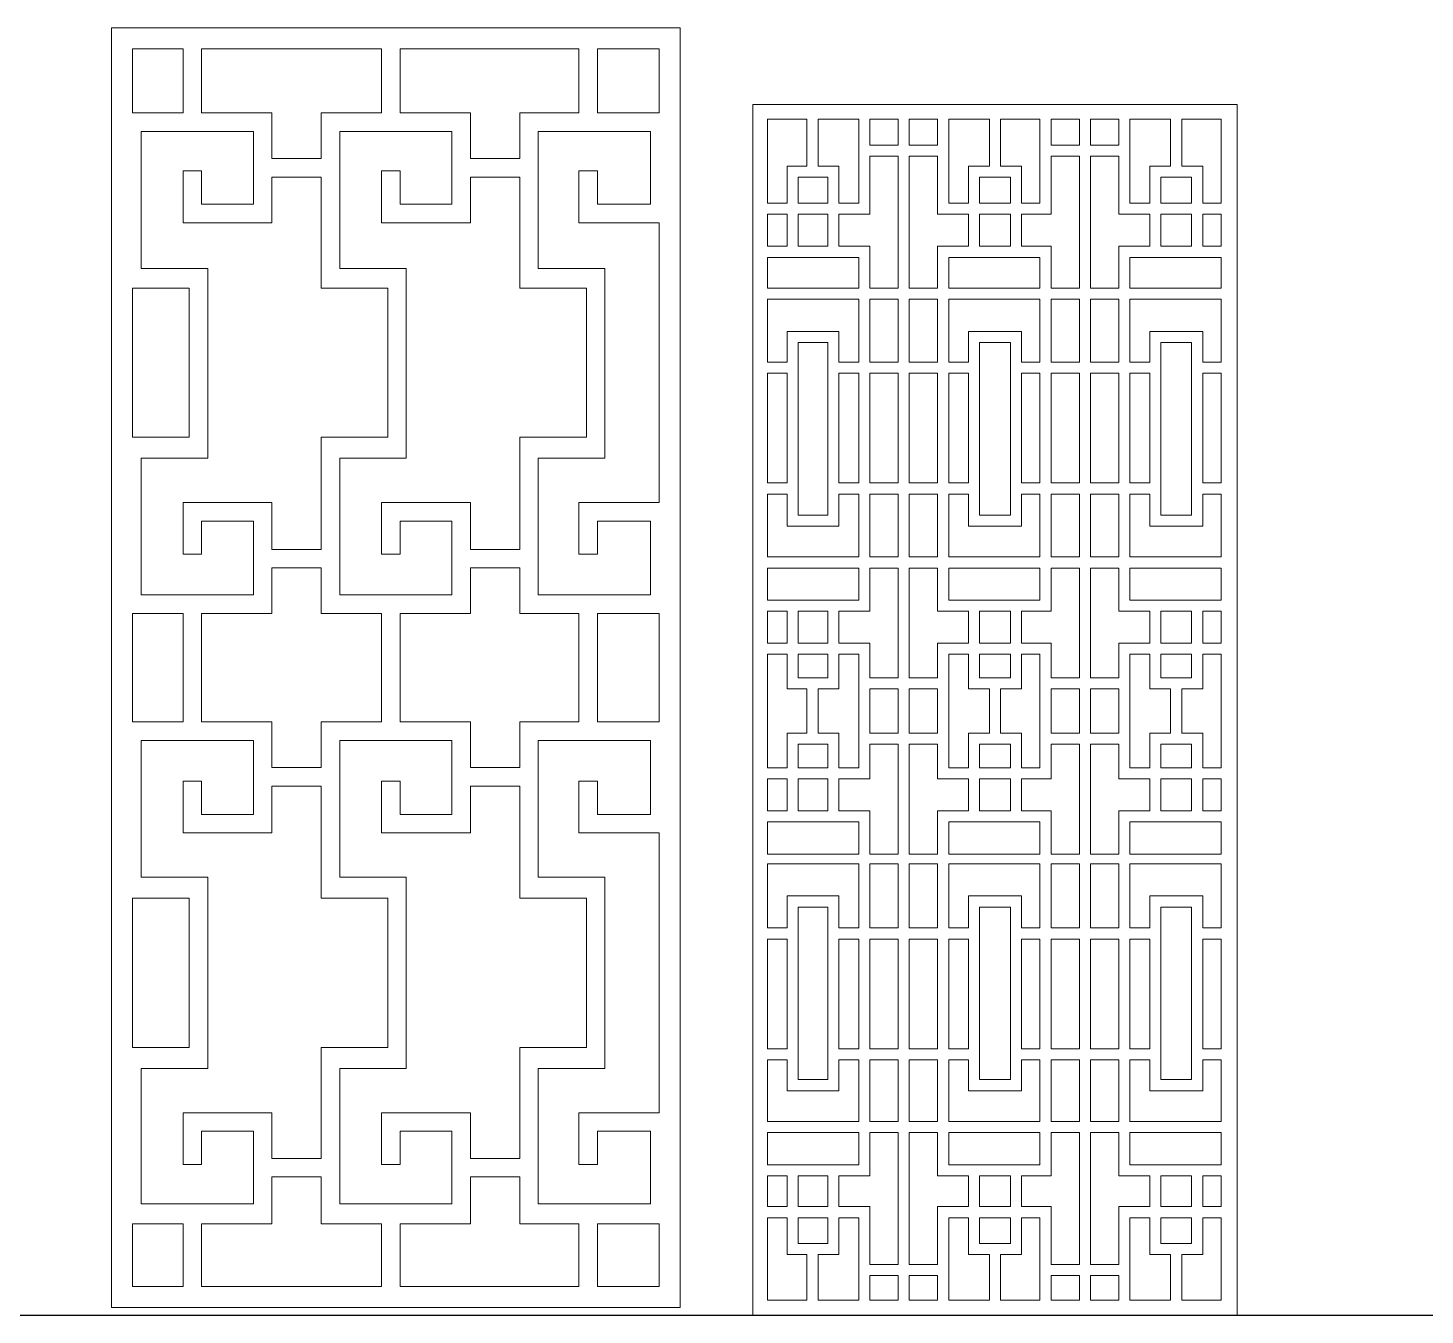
# Model space of a CAD drawing. Extents: x -66030 to 95157, y -13132 to 45879.
# Drawn here: x 22793 to 27219, y 24423 to 28501 of the extents above; entities that cross this region are included whole.
import ezdxf

# ---------------------------------------------------------------- set-up
doc = ezdxf.new("R2010")
doc.units = 0
doc.header["$LTSCALE"] = 100
doc.header["$MEASUREMENT"] = 0
doc.layers.get('0').update_dxf_attribs({"linetype": 'CONTINUOUS'})
doc.layers.add('3', color=11, linetype='CONTINUOUS')

msp = doc.modelspace()

# ---------------------------------------------------------------- linework, layer by layer
at = {"lineweight": 0}
for points in [[(23058.3, 28500.8), (24858.9, 28500.8), (24858.9, 24446.4), (24597.2, 24446.4), (24597.2, 24446.4), (24538.6, 24446.4), (24538.6, 24446.4), (23972.3, 24446.4), (23972.3, 24446.4), (23913.7, 24446.4), (23913.7, 24446.4), (23343.4, 24446.4), (23343.4, 24446.4), (23284.8, 24446.4), (23284.8, 24446.4), (23058.3, 24446.4), (23058.3, 28500.8)], [(23124.7, 28231.3), (23152, 28231.3), (23284.8, 28231.3), (23284.8, 28434.4), (23124.7, 28434.4), (23124.7, 28231.3)], [(23566.1, 28086.8), (23722.3, 28086.8), (23722.3, 28231.3), (23722.3, 28231.3), (23780.9, 28231.3), (23913.7, 28231.3), (23913.7, 28434.4), (23343.4, 28434.4), (23343.4, 28231.3), (23507.5, 28231.3), (23566.1, 28231.3), (23566.1, 28231.3), (23566.1, 28172.7), (23566.1, 28172.7), (23566.1, 28086.8)], [(24194.9, 28086.8), (24351.2, 28086.8), (24351.2, 28231.3), (24351.2, 28231.3), (24409.8, 28231.3), (24538.6, 28231.3), (24538.6, 28434.4), (23972.3, 28434.4), (23972.3, 28231.3), (24136.3, 28231.3), (24194.9, 28231.3), (24194.9, 28231.3), (24194.9, 28172.7), (24194.9, 28172.7), (24194.9, 28125.8), (24194.9, 28086.8)], [(24765.2, 28231.3), (24792.5, 28231.3), (24792.5, 28434.4), (24597.2, 28434.4), (24597.2, 28231.3), (24765.2, 28231.3)], [(25089, 28258.2), (26624, 28258.2), (26624, 24422.6), (25089, 24422.6), (25089, 28258.2)], [(25135.9, 27945.8), (25198.4, 27945.8), (25198.4, 28062.9), (25260.9, 28062.9), (25260.9, 28211.4), (25135.9, 28211.4), (25135.9, 27945.8)], [(25296, 28211.4), (25296, 28062.9), (25362.4, 28062.9), (25362.4, 27945.8), (25424.9, 27945.8), (25424.9, 28211.4), (25296, 28211.4)], [(25460.1, 28211.4), (25460.1, 28129.3), (25549.9, 28129.3), (25549.9, 28211.4), (25460.1, 28211.4)], [(25674.9, 28211.4), (25585.1, 28211.4), (25585.1, 28129.3), (25674.9, 28129.3), (25674.9, 28211.4)], [(25839, 28211.4), (25710.1, 28211.4), (25710.1, 27945.8), (25772.5, 27945.8), (25772.5, 28062.9), (25839, 28062.9), (25839, 28211.4)], [(25999.1, 28211.4), (25874.1, 28211.4), (25874.1, 28062.9), (25940.5, 28062.9), (25940.5, 27945.8), (25999.1, 27945.8), (25999.1, 28211.4)], [(26124.1, 28129.3), (26124.1, 28211.4), (26034.2, 28211.4), (26034.2, 28129.3), (26124.1, 28129.3)], [(26159.2, 28129.3), (26249.1, 28129.3), (26249.1, 28211.4), (26159.2, 28211.4), (26159.2, 28129.3)], [(26284.2, 28211.4), (26284.2, 27945.8), (26346.7, 27945.8), (26346.7, 28062.9), (26413.1, 28062.9), (26413.1, 28211.4), (26284.2, 28211.4)], [(26448.3, 28211.4), (26448.3, 28062.9), (26514.7, 28062.9), (26514.7, 27945.8), (26573.3, 27945.8), (26573.3, 28211.4), (26448.3, 28211.4)], [(23566.1, 26848.6), (23722.3, 26848.6), (23722.3, 27204), (23722.3, 27204), (23780.9, 27204), (23933.2, 27204), (23933.2, 27676.6), (23780.9, 27676.6), (23722.3, 27676.6), (23722.3, 27676.6), (23722.3, 28028.2), (23566.1, 28028.2), (23566.1, 27942.3), (23566.1, 27942.3), (23566.1, 27883.7), (23566.1, 27883.7), (23507.5, 27883.7), (23343.4, 27883.7), (23284.8, 27883.7), (23284.8, 27883.7), (23284.8, 28047.7), (23343.4, 28047.7), (23343.4, 27942.3), (23507.5, 27942.3), (23507.5, 28172.7), (23152, 28172.7), (23152, 27739.1), (23304.4, 27739.1), (23363, 27739.1), (23363, 27739.1), (23363, 27676.6), (23363, 27676.6), (23363, 27204), (23363, 27204), (23363, 27137.6), (23363, 27137.6), (23304.4, 27137.6), (23152, 27137.6), (23152, 26704.1), (23507.5, 26704.1), (23507.5, 26938.4), (23343.4, 26938.4), (23343.4, 26833), (23284.8, 26833), (23284.8, 26997), (23284.8, 26997), (23343.4, 26997), (23507.5, 26997), (23566.1, 26997), (23566.1, 26997), (23566.1, 26938.4), (23566.1, 26938.4), (23566.1, 26848.6)], [(24351.2, 28028.2), (24194.9, 28028.2), (24194.9, 27989.1), (24194.9, 27942.3), (24194.9, 27942.3), (24194.9, 27883.7), (24194.9, 27883.7), (24136.3, 27883.7), (23972.3, 27883.7), (23913.7, 27883.7), (23913.7, 27883.7), (23913.7, 28047.7), (23972.3, 28047.7), (23972.3, 27942.3), (24136.3, 27942.3), (24136.3, 28172.7), (23780.9, 28172.7), (23780.9, 27739.1), (23933.2, 27739.1), (23991.8, 27739.1), (23991.8, 27739.1), (23991.8, 27676.6), (23991.8, 27676.6), (23991.8, 27204), (23991.8, 27204), (23991.8, 27137.6), (23991.8, 27137.6), (23933.2, 27137.6), (23780.9, 27137.6), (23780.9, 26704.1), (24136.3, 26704.1), (24136.3, 26938.4), (23972.3, 26938.4), (23972.3, 26833), (23913.7, 26833), (23913.7, 26997), (23913.7, 26997), (23972.3, 26997), (24136.3, 26997), (24194.9, 26997), (24194.9, 26997), (24194.9, 26938.4), (24194.9, 26938.4), (24194.9, 26887.6), (24194.9, 26848.6), (24351.2, 26848.6), (24351.2, 27204), (24351.2, 27204), (24409.8, 27204), (24562.1, 27204), (24562.1, 27676.6), (24409.8, 27676.6), (24351.2, 27676.6), (24351.2, 27676.6), (24351.2, 28028.2)], [(24792.5, 27883.7), (24765.2, 27883.7), (24597.2, 27883.7), (24538.6, 27883.7), (24538.6, 27883.7), (24538.6, 28047.7), (24597.2, 28047.7), (24597.2, 27942.3), (24765.2, 27942.3), (24765.2, 28172.7), (24409.8, 28172.7), (24409.8, 27739.1), (24562.1, 27739.1), (24620.7, 27739.1), (24620.7, 27739.1), (24620.7, 27676.6), (24620.7, 27676.6), (24620.7, 27204), (24620.7, 27204), (24620.7, 27137.6), (24620.7, 27137.6), (24562.1, 27137.6), (24409.8, 27137.6), (24409.8, 26704.1), (24765.2, 26704.1), (24765.2, 26938.4), (24597.2, 26938.4), (24597.2, 26833), (24538.6, 26833), (24538.6, 26997), (24538.6, 26997), (24597.2, 26997), (24765.2, 26997), (24792.5, 26997), (24792.5, 27883.7)], [(25549.9, 28094.2), (25460.1, 28094.2), (25460.1, 27910.6), (25362.4, 27910.6), (25362.4, 27809), (25460.1, 27809), (25460.1, 27676.2), (25549.9, 27676.2), (25549.9, 28094.2)], [(25585.1, 28094.2), (25585.1, 27676.2), (25674.9, 27676.2), (25674.9, 27809), (25772.5, 27809), (25772.5, 27910.6), (25674.9, 27910.6), (25674.9, 28094.2), (25585.1, 28094.2)], [(26034.2, 27809), (26034.2, 27676.2), (26124.1, 27676.2), (26124.1, 28094.2), (26034.2, 28094.2), (26034.2, 27910.6), (25940.5, 27910.6), (25940.5, 27809), (26034.2, 27809)], [(26249.1, 27809), (26346.7, 27809), (26346.7, 27910.6), (26249.1, 27910.6), (26249.1, 28094.2), (26159.2, 28094.2), (26159.2, 27676.2), (26249.1, 27676.2), (26249.1, 27809)], [(25327.3, 27945.8), (25327.3, 28027.8), (25233.5, 28027.8), (25233.5, 27945.8), (25327.3, 27945.8)], [(25807.7, 27945.8), (25905.4, 27945.8), (25905.4, 28027.8), (25807.7, 28027.8), (25807.7, 27945.8)], [(26479.5, 27945.8), (26479.5, 28027.8), (26381.9, 28027.8), (26381.9, 27945.8), (26479.5, 27945.8)], [(25135.9, 27809), (25198.4, 27809), (25198.4, 27910.6), (25135.9, 27910.6), (25135.9, 27809)], [(25233.5, 27809), (25327.3, 27809), (25327.3, 27910.6), (25233.5, 27910.6), (25233.5, 27809)], [(25905.4, 27809), (25905.4, 27910.6), (25807.7, 27910.6), (25807.7, 27809), (25905.4, 27809)], [(26381.9, 27809), (26479.5, 27809), (26479.5, 27910.6), (26381.9, 27910.6), (26381.9, 27809)], [(26573.3, 27910.6), (26514.7, 27910.6), (26514.7, 27809), (26573.3, 27809), (26573.3, 27910.6)], [(25135.9, 27676.2), (25424.9, 27676.2), (25424.9, 27773.9), (25135.9, 27773.9), (25135.9, 27676.2)], [(25999.1, 27676.2), (25999.1, 27773.9), (25710.1, 27773.9), (25710.1, 27676.2), (25999.1, 27676.2)], [(26284.2, 27676.2), (26573.3, 27676.2), (26573.3, 27773.9), (26284.2, 27773.9), (26284.2, 27676.2)], [(23124.7, 27204), (23152, 27204), (23304.4, 27204), (23304.4, 27676.6), (23152, 27676.6), (23124.7, 27676.6), (23124.7, 27204)], [(25424.9, 27441.9), (25424.9, 27641.1), (25135.9, 27641.1), (25135.9, 27441.9), (25198.4, 27441.9), (25198.4, 27539.5), (25362.4, 27539.5), (25362.4, 27441.9), (25424.9, 27441.9)], [(25549.9, 27641.1), (25460.1, 27641.1), (25460.1, 27441.9), (25549.9, 27441.9), (25549.9, 27641.1)], [(25585.1, 27641.1), (25585.1, 27441.9), (25674.9, 27441.9), (25674.9, 27641.1), (25585.1, 27641.1)], [(25710.1, 27441.9), (25772.5, 27441.9), (25772.5, 27539.5), (25940.5, 27539.5), (25940.5, 27441.9), (25999.1, 27441.9), (25999.1, 27641.1), (25710.1, 27641.1), (25710.1, 27441.9)], [(26124.1, 27441.9), (26124.1, 27641.1), (26034.2, 27641.1), (26034.2, 27441.9), (26124.1, 27441.9)], [(26159.2, 27441.9), (26249.1, 27441.9), (26249.1, 27641.1), (26159.2, 27641.1), (26159.2, 27441.9)], [(26573.3, 27441.9), (26573.3, 27641.1), (26284.2, 27641.1), (26284.2, 27441.9), (26346.7, 27441.9), (26346.7, 27539.5), (26514.7, 27539.5), (26514.7, 27441.9), (26573.3, 27441.9)], [(25233.5, 26957.5), (25327.3, 26957.5), (25327.3, 27504.4), (25233.5, 27504.4), (25233.5, 26957.5)], [(25905.4, 26957.5), (25905.4, 27504.4), (25807.7, 27504.4), (25807.7, 26957.5), (25905.4, 26957.5)], [(26381.9, 26957.5), (26479.5, 26957.5), (26479.5, 27504.4), (26381.9, 27504.4), (26381.9, 26957.5)], [(25135.9, 27059.1), (25198.4, 27059.1), (25198.4, 27406.7), (25135.9, 27406.7), (25135.9, 27059.1)], [(25424.9, 27059.1), (25424.9, 27406.7), (25362.4, 27406.7), (25362.4, 27059.1), (25424.9, 27059.1)], [(25549.9, 27406.7), (25460.1, 27406.7), (25460.1, 27059.1), (25549.9, 27059.1), (25549.9, 27406.7)], [(25585.1, 27406.7), (25585.1, 27059.1), (25674.9, 27059.1), (25674.9, 27406.7), (25585.1, 27406.7)], [(25710.1, 27059.1), (25772.5, 27059.1), (25772.5, 27406.7), (25710.1, 27406.7), (25710.1, 27059.1)], [(25999.1, 27059.1), (25999.1, 27406.7), (25940.5, 27406.7), (25940.5, 27059.1), (25999.1, 27059.1)], [(26124.1, 27059.1), (26124.1, 27406.7), (26034.2, 27406.7), (26034.2, 27059.1), (26124.1, 27059.1)], [(26159.2, 27059.1), (26249.1, 27059.1), (26249.1, 27406.7), (26159.2, 27406.7), (26159.2, 27059.1)], [(26284.2, 27059.1), (26346.7, 27059.1), (26346.7, 27406.7), (26284.2, 27406.7), (26284.2, 27059.1)], [(26573.3, 27059.1), (26573.3, 27406.7), (26514.7, 27406.7), (26514.7, 27059.1), (26573.3, 27059.1)], [(25362.4, 27023.9), (25362.4, 26922.4), (25198.4, 26922.4), (25198.4, 27023.9), (25135.9, 27023.9), (25135.9, 26824.7), (25424.9, 26824.7), (25424.9, 27023.9), (25362.4, 27023.9)], [(25549.9, 27023.9), (25460.1, 27023.9), (25460.1, 26824.7), (25549.9, 26824.7), (25549.9, 27023.9)], [(25585.1, 27023.9), (25585.1, 26824.7), (25674.9, 26824.7), (25674.9, 27023.9), (25585.1, 27023.9)], [(25772.5, 27023.9), (25710.1, 27023.9), (25710.1, 26824.7), (25999.1, 26824.7), (25999.1, 27023.9), (25940.5, 27023.9), (25940.5, 26922.4), (25772.5, 26922.4), (25772.5, 27023.9)], [(26124.1, 26824.7), (26124.1, 27023.9), (26034.2, 27023.9), (26034.2, 26824.7), (26124.1, 26824.7)], [(26159.2, 26824.7), (26249.1, 26824.7), (26249.1, 27023.9), (26159.2, 27023.9), (26159.2, 26824.7)], [(26514.7, 27023.9), (26514.7, 26922.4), (26346.7, 26922.4), (26346.7, 27023.9), (26284.2, 27023.9), (26284.2, 26824.7), (26573.3, 26824.7), (26573.3, 27023.9), (26514.7, 27023.9)], [(23722.3, 26790), (23566.1, 26790), (23566.1, 26704.1), (23566.1, 26704.1), (23566.1, 26645.5), (23566.1, 26645.5), (23507.5, 26645.5), (23343.4, 26645.5), (23343.4, 26301.7), (23507.5, 26301.7), (23566.1, 26301.7), (23566.1, 26301.7), (23566.1, 26243.2), (23566.1, 26243.2), (23566.1, 26157.2), (23722.3, 26157.2), (23722.3, 26301.7), (23722.3, 26301.7), (23780.9, 26301.7), (23913.7, 26301.7), (23913.7, 26645.5), (23780.9, 26645.5), (23722.3, 26645.5), (23722.3, 26645.5), (23722.3, 26790)], [(24351.2, 26790), (24194.9, 26790), (24194.9, 26754.8), (24194.9, 26704.1), (24194.9, 26704.1), (24194.9, 26645.5), (24194.9, 26645.5), (24136.3, 26645.5), (23972.3, 26645.5), (23972.3, 26301.7), (24136.3, 26301.7), (24194.9, 26301.7), (24194.9, 26301.7), (24194.9, 26243.2), (24194.9, 26243.2), (24194.9, 26192.4), (24194.9, 26157.2), (24351.2, 26157.2), (24351.2, 26301.7), (24351.2, 26301.7), (24409.8, 26301.7), (24538.6, 26301.7), (24538.6, 26645.5), (24409.8, 26645.5), (24351.2, 26645.5), (24351.2, 26645.5), (24351.2, 26790)], [(25424.9, 26789.6), (25135.9, 26789.6), (25135.9, 26688), (25424.9, 26688), (25424.9, 26789.6)], [(25549.9, 26789.6), (25460.1, 26789.6), (25460.1, 26652.9), (25362.4, 26652.9), (25362.4, 26551.3), (25460.1, 26551.3), (25460.1, 26442), (25549.9, 26442), (25549.9, 26789.6)], [(25585.1, 26789.6), (25585.1, 26442), (25674.9, 26442), (25674.9, 26551.3), (25772.5, 26551.3), (25772.5, 26652.9), (25674.9, 26652.9), (25674.9, 26789.6), (25585.1, 26789.6)], [(25710.1, 26789.6), (25710.1, 26688), (25999.1, 26688), (25999.1, 26789.6), (25710.1, 26789.6)], [(26124.1, 26442), (26124.1, 26789.6), (26034.2, 26789.6), (26034.2, 26652.9), (25940.5, 26652.9), (25940.5, 26551.3), (26034.2, 26551.3), (26034.2, 26442), (26124.1, 26442)], [(26159.2, 26442), (26249.1, 26442), (26249.1, 26551.3), (26346.7, 26551.3), (26346.7, 26652.9), (26249.1, 26652.9), (26249.1, 26789.6), (26159.2, 26789.6), (26159.2, 26442)], [(26573.3, 26789.6), (26284.2, 26789.6), (26284.2, 26688), (26573.3, 26688), (26573.3, 26789.6)], [(23124.7, 26301.7), (23152, 26301.7), (23284.8, 26301.7), (23284.8, 26645.5), (23152, 26645.5), (23124.7, 26645.5), (23124.7, 26301.7)], [(24792.5, 26645.5), (24765.2, 26645.5), (24597.2, 26645.5), (24597.2, 26301.7), (24765.2, 26301.7), (24792.5, 26301.7), (24792.5, 26645.5)], [(25135.9, 26551.3), (25198.4, 26551.3), (25198.4, 26652.9), (25135.9, 26652.9), (25135.9, 26551.3)], [(25327.3, 26652.9), (25233.5, 26652.9), (25233.5, 26551.3), (25327.3, 26551.3), (25327.3, 26652.9)], [(25807.7, 26652.9), (25807.7, 26551.3), (25905.4, 26551.3), (25905.4, 26652.9), (25807.7, 26652.9)], [(26479.5, 26652.9), (26381.9, 26652.9), (26381.9, 26551.3), (26479.5, 26551.3), (26479.5, 26652.9)], [(26573.3, 26652.9), (26514.7, 26652.9), (26514.7, 26551.3), (26573.3, 26551.3), (26573.3, 26652.9)], [(25260.9, 26266.2), (25260.9, 26406.8), (25198.4, 26406.8), (25198.4, 26516.2), (25135.9, 26516.2), (25135.9, 26156.8), (25198.4, 26156.8), (25198.4, 26266.2), (25260.9, 26266.2)], [(25327.3, 26516.2), (25233.5, 26516.2), (25233.5, 26442), (25327.3, 26442), (25327.3, 26516.2)], [(25362.4, 26156.8), (25424.9, 26156.8), (25424.9, 26516.2), (25362.4, 26516.2), (25362.4, 26406.8), (25296, 26406.8), (25296, 26266.2), (25362.4, 26266.2), (25362.4, 26156.8)], [(25772.5, 26156.8), (25772.5, 26266.2), (25839, 26266.2), (25839, 26406.8), (25772.5, 26406.8), (25772.5, 26516.2), (25710.1, 26516.2), (25710.1, 26156.8), (25772.5, 26156.8)], [(25807.7, 26516.2), (25807.7, 26442), (25905.4, 26442), (25905.4, 26516.2), (25807.7, 26516.2)], [(25874.1, 26266.2), (25940.5, 26266.2), (25940.5, 26156.8), (25999.1, 26156.8), (25999.1, 26516.2), (25940.5, 26516.2), (25940.5, 26406.8), (25874.1, 26406.8), (25874.1, 26266.2)], [(26413.1, 26266.2), (26413.1, 26406.8), (26346.7, 26406.8), (26346.7, 26516.2), (26284.2, 26516.2), (26284.2, 26156.8), (26346.7, 26156.8), (26346.7, 26266.2), (26413.1, 26266.2)], [(26479.5, 26516.2), (26381.9, 26516.2), (26381.9, 26442), (26479.5, 26442), (26479.5, 26516.2)], [(26514.7, 26156.8), (26573.3, 26156.8), (26573.3, 26516.2), (26514.7, 26516.2), (26514.7, 26406.8), (26448.3, 26406.8), (26448.3, 26266.2), (26514.7, 26266.2), (26514.7, 26156.8)], [(25549.9, 26406.8), (25460.1, 26406.8), (25460.1, 26266.2), (25549.9, 26266.2), (25549.9, 26406.8)], [(25585.1, 26406.8), (25585.1, 26266.2), (25674.9, 26266.2), (25674.9, 26406.8), (25585.1, 26406.8)], [(26124.1, 26266.2), (26124.1, 26406.8), (26034.2, 26406.8), (26034.2, 26266.2), (26124.1, 26266.2)], [(26159.2, 26266.2), (26249.1, 26266.2), (26249.1, 26406.8), (26159.2, 26406.8), (26159.2, 26266.2)], [(23566.1, 24919), (23722.3, 24919), (23722.3, 25270.6), (23722.3, 25270.6), (23780.9, 25270.6), (23933.2, 25270.6), (23933.2, 25743.2), (23780.9, 25743.2), (23722.3, 25743.2), (23722.3, 25743.2), (23722.3, 26098.6), (23566.1, 26098.6), (23566.1, 26008.8), (23566.1, 26008.8), (23566.1, 25950.2), (23566.1, 25950.2), (23507.5, 25950.2), (23343.4, 25950.2), (23284.8, 25950.2), (23284.8, 25950.2), (23284.8, 26114.3), (23343.4, 26114.3), (23343.4, 26008.8), (23507.5, 26008.8), (23507.5, 26243.2), (23152, 26243.2), (23152, 25809.6), (23304.4, 25809.6), (23363, 25809.6), (23363, 25809.6), (23363, 25743.2), (23363, 25743.2), (23363, 25270.6), (23363, 25270.6), (23363, 25204.2), (23363, 25204.2), (23304.4, 25204.2), (23152, 25204.2), (23152, 24774.5), (23507.5, 24774.5), (23507.5, 25005), (23343.4, 25005), (23343.4, 24899.5), (23284.8, 24899.5), (23284.8, 25063.6), (23284.8, 25063.6), (23343.4, 25063.6), (23507.5, 25063.6), (23566.1, 25063.6), (23566.1, 25063.6), (23566.1, 25005), (23566.1, 25005), (23566.1, 24919)], [(24194.9, 24919), (24351.2, 24919), (24351.2, 25270.6), (24351.2, 25270.6), (24409.8, 25270.6), (24562.1, 25270.6), (24562.1, 25743.2), (24409.8, 25743.2), (24351.2, 25743.2), (24351.2, 25743.2), (24351.2, 26098.6), (24194.9, 26098.6), (24194.9, 26059.6), (24194.9, 26008.8), (24194.9, 26008.8), (24194.9, 25950.2), (24194.9, 25950.2), (24136.3, 25950.2), (23972.3, 25950.2), (23913.7, 25950.2), (23913.7, 25950.2), (23913.7, 26114.3), (23972.3, 26114.3), (23972.3, 26008.8), (24136.3, 26008.8), (24136.3, 26243.2), (23780.9, 26243.2), (23780.9, 25809.6), (23933.2, 25809.6), (23991.8, 25809.6), (23991.8, 25809.6), (23991.8, 25743.2), (23991.8, 25743.2), (23991.8, 25270.6), (23991.8, 25270.6), (23991.8, 25204.2), (23991.8, 25204.2), (23933.2, 25204.2), (23780.9, 25204.2), (23780.9, 24774.5), (24136.3, 24774.5), (24136.3, 25005), (23972.3, 25005), (23972.3, 24899.5), (23913.7, 24899.5), (23913.7, 25063.6), (23913.7, 25063.6), (23972.3, 25063.6), (24136.3, 25063.6), (24194.9, 25063.6), (24194.9, 25063.6), (24194.9, 25005), (24194.9, 25005), (24194.9, 24958.1), (24194.9, 24919)], [(24792.5, 25950.2), (24765.2, 25950.2), (24597.2, 25950.2), (24538.6, 25950.2), (24538.6, 25950.2), (24538.6, 26114.3), (24597.2, 26114.3), (24597.2, 26008.8), (24765.2, 26008.8), (24765.2, 26243.2), (24409.8, 26243.2), (24409.8, 25809.6), (24562.1, 25809.6), (24620.7, 25809.6), (24620.7, 25809.6), (24620.7, 25743.2), (24620.7, 25743.2), (24620.7, 25270.6), (24620.7, 25270.6), (24620.7, 25204.2), (24620.7, 25204.2), (24562.1, 25204.2), (24409.8, 25204.2), (24409.8, 24774.5), (24765.2, 24774.5), (24765.2, 25005), (24597.2, 25005), (24597.2, 24899.5), (24538.6, 24899.5), (24538.6, 25063.6), (24538.6, 25063.6), (24597.2, 25063.6), (24765.2, 25063.6), (24792.5, 25063.6), (24792.5, 25950.2)], [(25327.3, 26156.8), (25327.3, 26231), (25233.5, 26231), (25233.5, 26156.8), (25327.3, 26156.8)], [(25549.9, 26231), (25460.1, 26231), (25460.1, 26121.7), (25362.4, 26121.7), (25362.4, 26020.1), (25460.1, 26020.1), (25460.1, 25883.4), (25549.9, 25883.4), (25549.9, 26231)], [(25585.1, 26231), (25585.1, 25883.4), (25674.9, 25883.4), (25674.9, 26020.1), (25772.5, 26020.1), (25772.5, 26121.7), (25674.9, 26121.7), (25674.9, 26231), (25585.1, 26231)], [(25807.7, 26156.8), (25905.4, 26156.8), (25905.4, 26231), (25807.7, 26231), (25807.7, 26156.8)], [(26124.1, 25883.4), (26124.1, 26231), (26034.2, 26231), (26034.2, 26121.7), (25940.5, 26121.7), (25940.5, 26020.1), (26034.2, 26020.1), (26034.2, 25883.4), (26124.1, 25883.4)], [(26159.2, 25883.4), (26249.1, 25883.4), (26249.1, 26020.1), (26346.7, 26020.1), (26346.7, 26121.7), (26249.1, 26121.7), (26249.1, 26231), (26159.2, 26231), (26159.2, 25883.4)], [(26479.5, 26156.8), (26479.5, 26231), (26381.9, 26231), (26381.9, 26156.8), (26479.5, 26156.8)], [(25135.9, 26020.1), (25198.4, 26020.1), (25198.4, 26121.7), (25135.9, 26121.7), (25135.9, 26020.1)], [(25327.3, 26121.7), (25233.5, 26121.7), (25233.5, 26020.1), (25327.3, 26020.1), (25327.3, 26121.7)], [(25807.7, 26121.7), (25807.7, 26020.1), (25905.4, 26020.1), (25905.4, 26121.7), (25807.7, 26121.7)], [(26479.5, 26121.7), (26381.9, 26121.7), (26381.9, 26020.1), (26479.5, 26020.1), (26479.5, 26121.7)], [(26573.3, 26121.7), (26514.7, 26121.7), (26514.7, 26020.1), (26573.3, 26020.1), (26573.3, 26121.7)], [(25135.9, 25883.4), (25424.9, 25883.4), (25424.9, 25985), (25135.9, 25985), (25135.9, 25883.4)], [(25999.1, 25883.4), (25999.1, 25985), (25710.1, 25985), (25710.1, 25883.4), (25999.1, 25883.4)], [(26284.2, 25883.4), (26573.3, 25883.4), (26573.3, 25985), (26284.2, 25985), (26284.2, 25883.4)], [(25424.9, 25649), (25424.9, 25852.2), (25135.9, 25852.2), (25135.9, 25649), (25198.4, 25649), (25198.4, 25750.6), (25362.4, 25750.6), (25362.4, 25649), (25424.9, 25649)], [(25549.9, 25852.2), (25460.1, 25852.2), (25460.1, 25649), (25549.9, 25649), (25549.9, 25852.2)], [(25585.1, 25852.2), (25585.1, 25649), (25674.9, 25649), (25674.9, 25852.2), (25585.1, 25852.2)], [(25710.1, 25649), (25772.5, 25649), (25772.5, 25750.6), (25940.5, 25750.6), (25940.5, 25649), (25999.1, 25649), (25999.1, 25852.2), (25710.1, 25852.2), (25710.1, 25649)], [(26124.1, 25649), (26124.1, 25852.2), (26034.2, 25852.2), (26034.2, 25649), (26124.1, 25649)], [(26159.2, 25649), (26249.1, 25649), (26249.1, 25852.2), (26159.2, 25852.2), (26159.2, 25649)], [(26573.3, 25649), (26573.3, 25852.2), (26284.2, 25852.2), (26284.2, 25649), (26346.7, 25649), (26346.7, 25750.6), (26514.7, 25750.6), (26514.7, 25649), (26573.3, 25649)], [(23124.7, 25270.6), (23152, 25270.6), (23304.4, 25270.6), (23304.4, 25743.2), (23152, 25743.2), (23124.7, 25743.2), (23124.7, 25270.6)], [(25233.5, 25168.6), (25327.3, 25168.6), (25327.3, 25715.4), (25233.5, 25715.4), (25233.5, 25168.6)], [(25905.4, 25168.6), (25905.4, 25715.4), (25807.7, 25715.4), (25807.7, 25168.6), (25905.4, 25168.6)], [(26381.9, 25168.6), (26479.5, 25168.6), (26479.5, 25715.4), (26381.9, 25715.4), (26381.9, 25168.6)], [(25135.9, 25266.3), (25198.4, 25266.3), (25198.4, 25613.9), (25135.9, 25613.9), (25135.9, 25266.3)], [(25424.9, 25266.3), (25424.9, 25613.9), (25362.4, 25613.9), (25362.4, 25266.3), (25424.9, 25266.3)], [(25549.9, 25613.9), (25460.1, 25613.9), (25460.1, 25266.3), (25549.9, 25266.3), (25549.9, 25613.9)], [(25585.1, 25613.9), (25585.1, 25266.3), (25674.9, 25266.3), (25674.9, 25613.9), (25585.1, 25613.9)], [(25710.1, 25266.3), (25772.5, 25266.3), (25772.5, 25613.9), (25710.1, 25613.9), (25710.1, 25266.3)], [(25999.1, 25266.3), (25999.1, 25613.9), (25940.5, 25613.9), (25940.5, 25266.3), (25999.1, 25266.3)], [(26124.1, 25266.3), (26124.1, 25613.9), (26034.2, 25613.9), (26034.2, 25266.3), (26124.1, 25266.3)], [(26159.2, 25266.3), (26249.1, 25266.3), (26249.1, 25613.9), (26159.2, 25613.9), (26159.2, 25266.3)], [(26284.2, 25266.3), (26346.7, 25266.3), (26346.7, 25613.9), (26284.2, 25613.9), (26284.2, 25266.3)], [(26573.3, 25266.3), (26573.3, 25613.9), (26514.7, 25613.9), (26514.7, 25266.3), (26573.3, 25266.3)], [(25362.4, 25231.1), (25362.4, 25133.5), (25198.4, 25133.5), (25198.4, 25231.1), (25135.9, 25231.1), (25135.9, 25035.8), (25424.9, 25035.8), (25424.9, 25231.1), (25362.4, 25231.1)], [(25549.9, 25231.1), (25460.1, 25231.1), (25460.1, 25035.8), (25549.9, 25035.8), (25549.9, 25231.1)], [(25585.1, 25231.1), (25585.1, 25035.8), (25674.9, 25035.8), (25674.9, 25231.1), (25585.1, 25231.1)], [(25772.5, 25231.1), (25710.1, 25231.1), (25710.1, 25035.8), (25999.1, 25035.8), (25999.1, 25231.1), (25940.5, 25231.1), (25940.5, 25133.5), (25772.5, 25133.5), (25772.5, 25231.1)], [(26124.1, 25035.8), (26124.1, 25231.1), (26034.2, 25231.1), (26034.2, 25035.8), (26124.1, 25035.8)], [(26159.2, 25035.8), (26249.1, 25035.8), (26249.1, 25231.1), (26159.2, 25231.1), (26159.2, 25035.8)], [(26514.7, 25231.1), (26514.7, 25133.5), (26346.7, 25133.5), (26346.7, 25231.1), (26284.2, 25231.1), (26284.2, 25035.8), (26573.3, 25035.8), (26573.3, 25231.1), (26514.7, 25231.1)], [(25424.9, 25000.7), (25135.9, 25000.7), (25135.9, 24899.1), (25424.9, 24899.1), (25424.9, 25000.7)], [(25549.9, 25000.7), (25460.1, 25000.7), (25460.1, 24863.9), (25362.4, 24863.9), (25362.4, 24766.3), (25460.1, 24766.3), (25460.1, 24582.7), (25549.9, 24582.7), (25549.9, 25000.7)], [(25585.1, 25000.7), (25585.1, 24582.7), (25674.9, 24582.7), (25674.9, 24766.3), (25772.5, 24766.3), (25772.5, 24863.9), (25674.9, 24863.9), (25674.9, 25000.7), (25585.1, 25000.7)], [(25710.1, 25000.7), (25710.1, 24899.1), (25999.1, 24899.1), (25999.1, 25000.7), (25710.1, 25000.7)], [(26124.1, 24582.7), (26124.1, 25000.7), (26034.2, 25000.7), (26034.2, 24863.9), (25940.5, 24863.9), (25940.5, 24766.3), (26034.2, 24766.3), (26034.2, 24582.7), (26124.1, 24582.7)], [(26159.2, 24582.7), (26249.1, 24582.7), (26249.1, 24766.3), (26346.7, 24766.3), (26346.7, 24863.9), (26249.1, 24863.9), (26249.1, 25000.7), (26159.2, 25000.7), (26159.2, 24582.7)], [(26573.3, 25000.7), (26284.2, 25000.7), (26284.2, 24899.1), (26573.3, 24899.1), (26573.3, 25000.7)], [(23722.3, 24860.4), (23566.1, 24860.4), (23566.1, 24774.5), (23566.1, 24774.5), (23566.1, 24712), (23566.1, 24712), (23507.5, 24712), (23343.4, 24712), (23343.4, 24512.8), (23913.7, 24512.8), (23913.7, 24712), (23780.9, 24712), (23722.3, 24712), (23722.3, 24712), (23722.3, 24860.4)], [(24351.2, 24860.4), (24194.9, 24860.4), (24194.9, 24821.4), (24194.9, 24774.5), (24194.9, 24774.5), (24194.9, 24712), (24194.9, 24712), (24136.3, 24712), (23972.3, 24712), (23972.3, 24512.8), (24538.6, 24512.8), (24538.6, 24712), (24409.8, 24712), (24351.2, 24712), (24351.2, 24712), (24351.2, 24860.4)], [(25135.9, 24766.3), (25198.4, 24766.3), (25198.4, 24863.9), (25135.9, 24863.9), (25135.9, 24766.3)], [(25327.3, 24863.9), (25233.5, 24863.9), (25233.5, 24766.3), (25327.3, 24766.3), (25327.3, 24863.9)], [(25807.7, 24863.9), (25807.7, 24766.3), (25905.4, 24766.3), (25905.4, 24863.9), (25807.7, 24863.9)], [(26479.5, 24863.9), (26381.9, 24863.9), (26381.9, 24766.3), (26479.5, 24766.3), (26479.5, 24863.9)], [(26573.3, 24863.9), (26514.7, 24863.9), (26514.7, 24766.3), (26573.3, 24766.3), (26573.3, 24863.9)], [(23284.8, 24512.8), (23284.8, 24712), (23152, 24712), (23124.7, 24712), (23124.7, 24512.8), (23284.8, 24512.8)], [(24792.5, 24712), (24765.2, 24712), (24597.2, 24712), (24597.2, 24512.8), (24792.5, 24512.8), (24792.5, 24712)], [(25260.9, 24469.4), (25260.9, 24614), (25198.4, 24614), (25198.4, 24731.1), (25135.9, 24731.1), (25135.9, 24469.4), (25260.9, 24469.4)], [(25327.3, 24731.1), (25233.5, 24731.1), (25233.5, 24649.1), (25327.3, 24649.1), (25327.3, 24731.1)], [(25424.9, 24469.4), (25424.9, 24731.1), (25362.4, 24731.1), (25362.4, 24614), (25296, 24614), (25296, 24469.4), (25424.9, 24469.4)], [(25710.1, 24469.4), (25839, 24469.4), (25839, 24614), (25772.5, 24614), (25772.5, 24731.1), (25710.1, 24731.1), (25710.1, 24469.4)], [(25807.7, 24731.1), (25807.7, 24649.1), (25905.4, 24649.1), (25905.4, 24731.1), (25807.7, 24731.1)], [(25874.1, 24469.4), (25999.1, 24469.4), (25999.1, 24731.1), (25940.5, 24731.1), (25940.5, 24614), (25874.1, 24614), (25874.1, 24469.4)], [(26413.1, 24469.4), (26413.1, 24614), (26346.7, 24614), (26346.7, 24731.1), (26284.2, 24731.1), (26284.2, 24469.4), (26413.1, 24469.4)], [(26479.5, 24731.1), (26381.9, 24731.1), (26381.9, 24649.1), (26479.5, 24649.1), (26479.5, 24731.1)], [(26573.3, 24731.1), (26514.7, 24731.1), (26514.7, 24614), (26448.3, 24614), (26448.3, 24469.4), (26573.3, 24469.4), (26573.3, 24731.1)], [(25549.9, 24547.6), (25460.1, 24547.6), (25460.1, 24469.4), (25549.9, 24469.4), (25549.9, 24547.6)], [(25585.1, 24547.6), (25585.1, 24469.4), (25674.9, 24469.4), (25674.9, 24547.6), (25585.1, 24547.6)], [(26034.2, 24469.4), (26124.1, 24469.4), (26124.1, 24547.6), (26034.2, 24547.6), (26034.2, 24469.4)], [(26249.1, 24469.4), (26249.1, 24547.6), (26159.2, 24547.6), (26159.2, 24469.4), (26249.1, 24469.4)]]:
    msp.add_lwpolyline(points, close=True, dxfattribs=at)
at = {"layer": '3'}
msp.add_line((-66009.4, 24422.6), (95156.9, 24422.6), dxfattribs=at)

doc.saveas('drawing.dxf')
